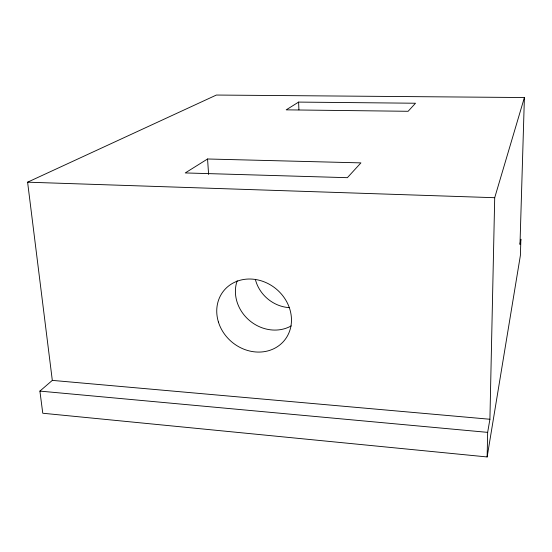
<?xml version="1.0" encoding="UTF-8"?>
<svg xmlns="http://www.w3.org/2000/svg" width="552" height="552" viewBox="0 0 552 552"><rect width="100%" height="100%" fill="white"/><g stroke="black" fill="none" stroke-linecap="round" stroke-linejoin="round"><path stroke-width="0.83" d="M487.14 456.952L487.657 432.368L489.914 419.258L494.709 197.706L524.4 97.538L216.377 95.047L27.6 182.181L52.316 380.383L39.903 391.099L42.766 413.241L487.14 456.952L520.391 255.397L520.881 239.223L519.991 244.412L524.4 97.538M207.559 158.99L185.244 172.935L347.367 177.682L360.918 162.881L207.559 158.99L208.608 174.473M298.611 102.092L286.198 109.848L408.121 111.29L415.504 103.231L298.611 102.092L298.915 109.813M27.6 182.181L494.709 197.706M52.316 380.383L489.914 419.258M39.903 391.099L487.657 432.368M289.22 307.637A35.031 31.636 39.7 0 1 255.355 279.353M291.201 325.908A37.129 33.134 39.8 0 1 249.683 320.671A37.129 33.134 39.8 0 1 237.174 280.761M218.419 322.016A39.192 34.569 39.8 0 0 281.548 343.454A39.192 34.569 39.8 0 0 262.345 281.175A39.192 34.569 39.8 0 0 218.419 322.016"/></g></svg>
